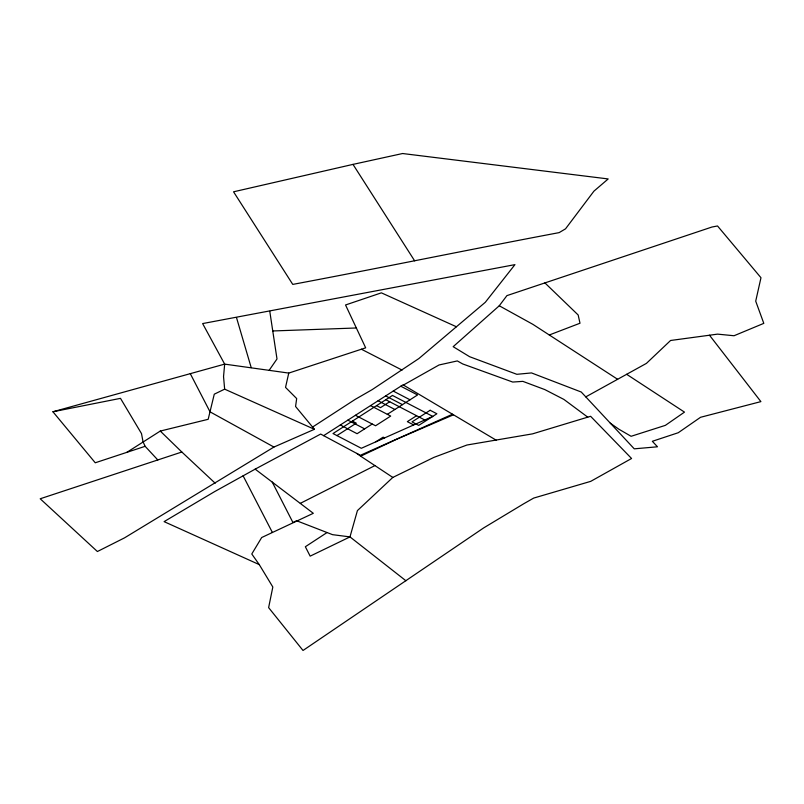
<?xml version="1.0" encoding="UTF-8"?>
<svg xmlns="http://www.w3.org/2000/svg" width="804" height="804" viewBox="0 0 804 804"><rect width="100%" height="100%" fill="white"/><g stroke="black" fill="none" stroke-linecap="round" stroke-linejoin="round"><path stroke-width="1.21" d="M456.411 326.766L381.377 292.847L345.539 304.977L365.669 347.83L288.757 373.086L285.531 387.387L296.676 398.563L295.57 406.482L314.434 429.296L273.933 447.054L124.53 537.856L97.395 551.524L40.2 498.771L181.835 452.019L215.17 483.204M126.871 452.34L160.277 431.065L208.176 419.306L214.276 394.181L224.648 389.156L314.434 429.296M269.199 370.242L276.998 358.956L269.782 311.309M499.264 305.771L506.922 295.621L711.982 227.019L717.53 225.974L760.976 277.732L755.71 301.158L763.8 323.359L734.042 335.74L717.57 334.132L670.576 340.484L646.416 363.388L585.794 396.874L581.242 392.02L531.504 372.925L516.851 374.312L469.616 356.705L453.165 346.685L499.264 305.771L532.881 324.344L617.623 379.287M259.26 564.599L164.096 521.635L214.718 491.556L255.169 469.144L313.309 513.304L261.682 537.524L251.783 553.986L259.26 564.599L272.827 587.01L268.626 607.623L303.018 650.476L483.606 527.947L523.846 503.696L533.715 498.068L590.729 481.355L631.572 458.491L590.598 416.291L532.59 433.848L466.923 445.024L433.899 457.386L392.814 477.435L357.418 510.6L349.981 536.901L310.163 556.147L305.349 546.74L327.047 532.539M312.575 427.055L355.227 399.367L372.182 389.618L418.864 358.564L485.314 302.284L514.942 264.637L202.628 323.58L224.668 364.122L223.542 376.594L224.648 389.156M323.64 435.657L403.015 384.804L496.128 440.15M336.916 435.587L356.293 423.175L352.383 421.135M389.729 401.749L380.483 407.668L376.573 405.638M372.212 424.02L357.097 433.708L340.313 424.974M387.337 414.331L417.577 394.955L400.804 386.221M375.85 441.818L383.146 437.145L384.613 437.909M416.572 415.718L407.337 421.638L413.688 424.944M403.417 385.046L439.044 364.976L457.325 360.926L462.692 363.941L512.711 382.051L522.861 381.367L544.841 389.598L563.885 399.417L587.754 417.155M255.169 469.144L320.665 434.059L360.343 455.315L452.521 414.221M300.344 503.334L374.935 465.596L392.814 477.435M356.805 453.416L360.654 456.19L396.653 439.255L453.476 414.794M549.293 334.987L579.996 323.228L578.166 314.987L544.911 282.907M157.805 459.958L145.132 446.31L95.254 462.782L52.933 411.769L224.668 364.122L288.757 373.086M352.996 164.388L233.552 191.804L292.756 284.405C381.689 267.712 470.239 249.371 559.132 232.627L565.524 228.838L593.945 191.141L608.196 178.94L402.593 153.524L352.996 164.388L414.643 260.828M52.933 411.769L120.489 398.352L141.504 433.607L143.032 441.738L145.132 446.31M272.777 330.967L356.343 327.982M361.408 349.227L402.06 370.081M393.236 391.066L410.02 399.799M385.679 395.91L402.462 404.643M385.809 399.719L424.793 420M378.111 400.754L394.895 409.487M370.554 405.598L390.694 416.07L375.568 425.768L355.428 415.286M347.871 420.13L364.654 428.864M273.933 447.054L210.045 411.849L190.287 373.659M626.648 374.302L684.485 412.12L665.38 425.356L631.11 436.291L618.899 429.225L610.286 423.175M360.654 456.19L374.935 465.596M405.919 580.759L349.981 536.901L332.524 534.66L296.606 520.741L292.937 522.51L272.214 482.038M160.277 431.065L181.835 452.019M585.794 396.874L634.255 448.833L657.491 446.793L652.335 441.296L678.264 432.723L700.555 417.286L760.896 401.618L709.49 335.218M243.109 475.817L272.355 532.399M236.517 317.64L251.2 367.629M392.483 395.447L333.007 433.547L361.328 448.29L432.803 416.422L392.483 395.447M430.16 410.271L412.01 421.899L418.723 425.386L436.873 413.769L430.16 410.271"/></g></svg>
